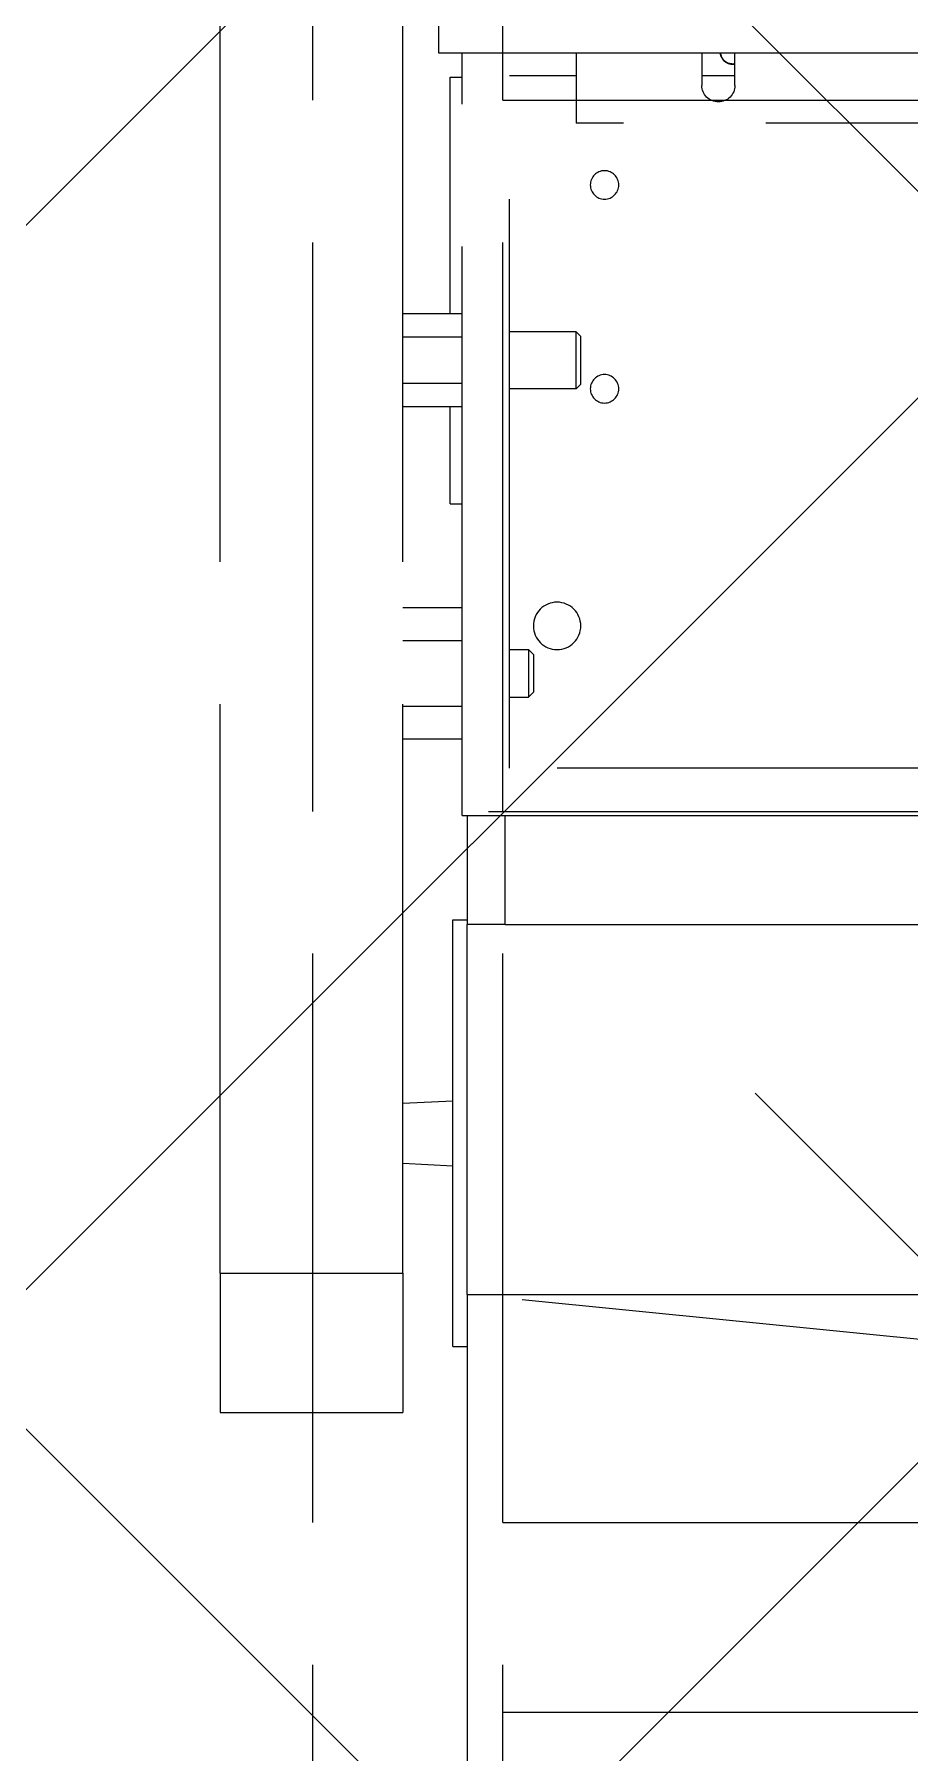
# Model space of a CAD drawing. Header units: millimetres. Extents: x 163705 to 1616509, y 81827 to 302547.
# Drawn here: x 225308.8 to 225493.3, y 146407.7 to 146770 of the extents above; entities that cross this region are included whole.
import ezdxf

# ---------------------------------------------------------------- set-up
doc = ezdxf.new("R2010")
doc.units = ezdxf.units.MM
doc.header["$LTSCALE"] = 10
doc.linetypes.add('ACAD_ISO02W100', pattern=[15, 12, -3])
for name, color, linetype, lineweight in [('1-填充', 8, 'Continuous', 18), ('1-虚线', 8, 'ACAD_ISO02W100', 0), ('1-设备轮廓', 2, 'Continuous', 18)]:
    doc.layers.add(name, color=color, linetype=linetype, lineweight=lineweight)

# ---------------------------------------------------------------- blocks, each defined once
blk = doc.blocks.new('A$C5A5F0ED2')
at = {"layer": '1-填充'}
h = blk.add_hatch(dxfattribs=at)
h.set_pattern_fill('ANSI38', color=256, scale=50)
h.paths.add_polyline_path([(100, 100), (5900, 100), (5900, 1900), (100, 1900)])
h.paths.add_polyline_path([(675, 1000.01, 1), (1325, 1000.01, 1)], flags=16)
h.paths.add_polyline_path([(3325, 1000, 0.677608), (2764.3, 776.23, 0.677608)], flags=16)
h.paths.add_polyline_path([(5325, 1000.01, 0.677608), (4764.3, 776.24, 0.677608)], flags=16)
blk = doc.blocks.new('A$C7121566b')
blk.add_blockref('A$C5A5F0ED2', (10999.65, 5100.13))
blk = doc.blocks.new('A$C3984b98f')
for p, q in [((-283.86, 442.81), (-283.86, -157.19)), ((-283.86, 442.81), (-283.86, -157.19)), ((-243.86, 442.81), (-243.86, -157.19)), ((-243.86, 442.81), (-243.86, -157.19)), ((-251.35, 244.7), (-251.35, 404.7)), ((-243.86, 332.81), (256.14, 332.81)), ((-243.86, 292.81), (256.14, 292.81)), ((-303.4, 240.21), (-303.4, 269.57)), ((-303.4, 269.57), (-264.9, 269.57)), ((-264.9, 240.21), (-264.9, 269.57)), ((-120.35, 257.7), (-251.35, 244.7)), ((-254.35, 255.7), (-254.35, 165.7)), ((-254.35, 255.7), (-251.35, 255.7)), ((-251.35, 244.7), (-120.35, 244.7)), ((-251.35, 244.7), (-251.35, 166.7)), ((-303.4, 240.21), (-303.4, -52.43)), ((-303.4, 240.21), (-264.9, 240.21)), ((-264.9, 240.21), (-264.9, -52.43)), ((-264.9, 217.02), (-254.35, 217.54)), ((-264.9, 204.38), (-254.35, 203.85)), ((-251.35, 143.7), (-251.35, 166.7)), ((-243.35, 166.7), (-251.35, 166.7)), ((-243.35, 166.7), (-243.35, 143.7)), ((-243.35, 166.7), (-115.38, 166.7)), ((-254.35, 165.7), (-251.35, 165.7)), ((-252.4, 143.7), (87.6, 143.7)), ((-252.4, 143.7), (-252.4, -17.16)), ((-246.86, 142.81), (269.14, 142.81)), ((-242.4, 133.7), (-242.4, -12.3)), ((37.6, 133.7), (-242.4, 133.7)), ((-264.9, 127.55), (-252.4, 127.55)), ((-264.9, 120.62), (-252.4, 120.62)), ((-242.4, 118.7), (-238.4, 118.7)), ((-238.4, 108.7), (-238.4, 118.7)), ((-238.4, 118.7), (-237.4, 117.7)), ((-237.4, 109.7), (-237.4, 117.7)), ((-238.4, 108.7), (-237.4, 109.7)), ((-264.9, 106.77), (-252.4, 106.77)), ((-242.4, 108.7), (-238.4, 108.7)), ((-264.9, 99.84), (-252.4, 99.84)), ((-254.9, 77.95), (-254.9, 57.51)), ((-254.9, 77.95), (-252.4, 77.95)), ((-252.4, 57.51), (-264.9, 57.51)), ((-252.4, 52.6), (-264.9, 52.6)), ((-228.4, 53.7), (-242.4, 53.7)), ((-228.4, 53.7), (-228.4, 41.7)), ((-227.4, 52.7), (-228.4, 53.7)), ((-227.4, 52.7), (-227.4, 42.7)), ((-252.4, 42.79), (-264.9, 42.79)), ((-228.4, 41.7), (-242.4, 41.7)), ((-227.4, 42.7), (-228.4, 41.7)), ((-252.4, 37.88), (-264.9, 37.88)), ((-254.9, 37.88), (-254.9, -12.05)), ((-68.4, -2.3), (-228.4, -2.3)), ((-228.4, -17.16), (-228.4, -2.3)), ((-243.86, -7.19), (256.14, -7.19)), ((-201.9, -17.16), (-201.9, -10.3)), ((-194.9, -10.3), (-194.9, -17.16)), ((-254.9, -12.05), (-252.4, -12.05)), ((-228.4, -12.3), (-242.4, -12.3)), ((-194.9, -12.3), (-201.9, -12.3)), ((-257.4, -82.16), (-257.4, -17.16)), ((-257.4, -17.16), (-62.4, -17.16))]:
    blk.add_line(p, q)
for centre, radius in [((-232.4, 103.7), 5), ((-222.4, 53.7), 3), ((-222.4, 10.7), 3)]:
    blk.add_circle(centre, radius)
for centre, radius, start, end in [((-198.4, -10.3), 3.5, 360, 180), ((-195.4, -17.3), 2.6, 78.9131, 176.9342), ((-195.4, -17.3), 2.5, 78.4638, 176.8104)]:
    blk.add_arc(centre, radius, start, end)
blk = doc.blocks.new('G$C126DDED6')
at = {"layer": '1-虚线'}
blk.add_blockref('A$C3984b98f', (827.56, 2406.26), dxfattribs=at)
blk = doc.blocks.new('A$C790c3438')
at = {"layer": '1-设备轮廓', "xscale": -1, "rotation": 180}
blk.add_blockref('G$C126DDED6', (-20320.48, 10149.08), dxfattribs=at)

msp = doc.modelspace()

# ---------------------------------------------------------------- block references
for name, p in [('A$C790c3438', (245144.313, 139006.156)), ('A$C7121566b', (209928.183, 140559.499))]:
    msp.add_blockref(name, p)

doc.saveas('drawing.dxf')
